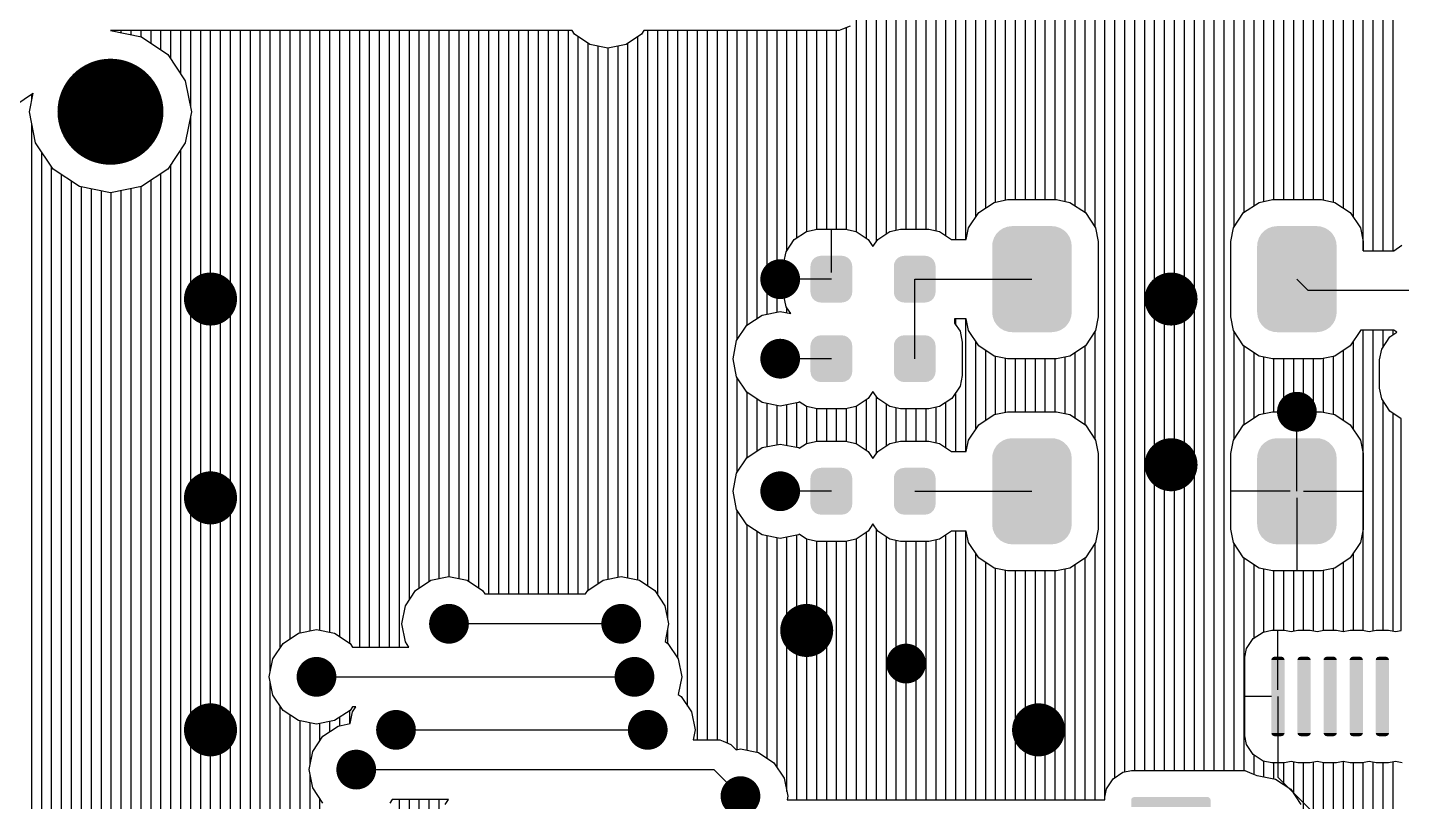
# Model space of a CAD drawing. Extents: x 295 to 953, y 10 to 290.
# Drawn here: x 510.26 to 553.73, y 144.26 to 168.73 of the extents above; entities that cross this region are included whole.
import ezdxf

# ---------------------------------------------------------------- set-up
doc = ezdxf.new("R2010")
doc.units = 0
doc.header["$LTSCALE"] = 5
doc.header["$MEASUREMENT"] = 0
doc.layers.get('0').update_dxf_attribs({"linetype": 'CONTINUOUS', "lineweight": 25})
doc.layers.add('DV-INT-A3_TOP', color=10, linetype='CONTINUOUS')

msp = doc.modelspace()

# ---------------------------------------------------------------- linework, layer by layer
for points, const_width in [([(512.049, 166.071, 1), (513.725, 166.071, 1)], 1.676), ([(533.758, 160.777, 1), (534.387, 160.777, 1)], 0.629), ([(515.632, 160.149, 1), (516.471, 160.149, 1)], 0.838), ([(546.017, 160.149, 1), (546.855, 160.149, 1)], 0.838), ([(533.758, 158.263, 1), (534.387, 158.263, 1)], 0.629), ([(550.103, 156.586, 1), (550.732, 156.586, 1)], 0.629), ([(546.017, 154.91, 1), (546.855, 154.91, 1)], 0.838), ([(515.632, 153.862, 1), (516.471, 153.862, 1)], 0.838), ([(533.758, 154.072, 1), (534.387, 154.072, 1)], 0.629), ([(523.281, 149.881, 1), (523.91, 149.881, 1)], 0.629), ([(528.729, 149.881, 1), (529.358, 149.881, 1)], 0.629), ([(534.492, 149.671, 1), (535.33, 149.671, 1)], 0.838), ([(537.74, 148.624, 1), (538.369, 148.624, 1)], 0.629), ([(519.09, 148.204, 1), (519.719, 148.204, 1)], 0.629), ([(529.148, 148.204, 1), (529.777, 148.204, 1)], 0.629), ([(515.632, 146.528, 1), (516.471, 146.528, 1)], 0.838), ([(541.826, 146.528, 1), (542.664, 146.528, 1)], 0.838), ([(521.605, 146.528, 1), (522.233, 146.528, 1)], 0.629), ([(529.567, 146.528, 1), (530.196, 146.528, 1)], 0.629), ([(520.347, 145.271, 1), (520.976, 145.271, 1)], 0.629), ([(532.501, 144.433, 1), (533.13, 144.433, 1)], 0.629)]:
    msp.add_lwpolyline(points, format="xyb", close=True, dxfattribs=dict(const_width=const_width))
for points in [[(540.847, 162.106), (540.905, 162.204), (543.227, 162.106), (543.163, 162.204)], [(540.905, 162.204), (540.927, 162.227), (543.163, 162.204), (543.148, 162.227)], [(540.927, 162.227), (541.005, 162.309), (543.148, 162.227), (543.062, 162.309)], [(541.005, 162.309), (541.033, 162.327), (543.062, 162.309), (543.043, 162.327)], [(541.033, 162.327), (541.127, 162.388), (543.043, 162.327), (542.939, 162.388)], [(541.127, 162.388), (541.161, 162.4), (542.939, 162.388), (542.918, 162.4)], [(541.161, 162.4), (541.263, 162.437), (542.918, 162.4), (542.799, 162.437)], [(541.263, 162.437), (541.315, 162.443), (542.799, 162.437), (542.78, 162.443)], [(541.315, 162.443), (541.407, 162.454), (542.78, 162.443), (542.664, 162.454)], [(549.229, 162.106), (549.287, 162.204), (551.609, 162.106), (551.545, 162.204)], [(549.287, 162.204), (549.309, 162.227), (551.545, 162.204), (551.53, 162.227)], [(549.309, 162.227), (549.387, 162.309), (551.53, 162.227), (551.444, 162.309)], [(549.387, 162.309), (549.415, 162.327), (551.444, 162.309), (551.425, 162.327)], [(549.415, 162.327), (549.509, 162.388), (551.425, 162.327), (551.321, 162.388)], [(549.509, 162.388), (549.543, 162.4), (551.321, 162.388), (551.3, 162.4)], [(549.543, 162.4), (549.645, 162.437), (551.3, 162.4), (551.181, 162.437)], [(549.645, 162.437), (549.697, 162.443), (551.181, 162.437), (551.162, 162.443)], [(549.697, 162.443), (549.789, 162.454), (551.162, 162.443), (551.046, 162.454)], [(540.778, 161.825), (540.789, 161.94), (543.293, 161.825), (543.28, 161.94)], [(540.778, 159.73), (540.778, 161.825), (543.293, 159.73), (543.293, 161.825)], [(540.789, 161.94), (540.798, 161.969), (543.28, 161.94), (543.276, 161.969)], [(540.798, 161.969), (540.832, 162.079), (543.276, 161.969), (543.237, 162.079)], [(540.832, 162.079), (540.847, 162.106), (543.237, 162.079), (543.227, 162.106)], [(549.16, 161.825), (549.171, 161.94), (551.675, 161.825), (551.662, 161.94)], [(549.16, 159.73), (549.16, 161.825), (551.675, 159.73), (551.675, 161.825)], [(549.171, 161.94), (549.18, 161.969), (551.662, 161.94), (551.658, 161.969)], [(549.18, 161.969), (549.214, 162.079), (551.658, 161.969), (551.619, 162.079)], [(549.214, 162.079), (549.229, 162.106), (551.619, 162.079), (551.609, 162.106)], [(535.03, 161.19), (535.044, 161.282), (536.351, 161.19), (536.335, 161.282)], [(535.044, 161.282), (535.05, 161.293), (536.335, 161.282), (536.333, 161.293)], [(535.05, 161.293), (535.09, 161.377), (536.333, 161.293), (536.289, 161.377)], [(535.09, 161.377), (535.099, 161.386), (536.289, 161.377), (536.284, 161.386)], [(535.099, 161.386), (535.163, 161.452), (536.284, 161.386), (536.215, 161.452)], [(535.163, 161.452), (535.176, 161.458), (536.215, 161.452), (536.208, 161.458)], [(535.176, 161.458), (535.256, 161.5), (536.208, 161.458), (536.121, 161.5)], [(535.256, 161.5), (535.278, 161.503), (536.121, 161.5), (536.114, 161.503)], [(535.278, 161.503), (535.359, 161.517), (536.114, 161.503), (536.022, 161.517)], [(535.359, 161.517), (535.359, 161.519), (536.022, 161.517), (536.022, 161.519)], [(537.667, 161.19), (537.68, 161.282), (538.987, 161.19), (538.971, 161.282)], [(537.68, 161.282), (537.686, 161.293), (538.971, 161.282), (538.969, 161.293)], [(537.686, 161.293), (537.726, 161.377), (538.969, 161.293), (538.925, 161.377)], [(537.726, 161.377), (537.735, 161.386), (538.925, 161.377), (538.92, 161.386)], [(537.735, 161.386), (537.799, 161.452), (538.92, 161.386), (538.852, 161.452)], [(537.799, 161.452), (537.812, 161.458), (538.852, 161.452), (538.844, 161.458)], [(537.812, 161.458), (537.892, 161.5), (538.844, 161.458), (538.757, 161.5)], [(537.892, 161.5), (537.914, 161.503), (538.757, 161.5), (538.75, 161.503)], [(537.914, 161.503), (537.996, 161.517), (538.75, 161.503), (538.658, 161.517)], [(537.996, 161.517), (537.996, 161.519), (538.658, 161.517), (538.658, 161.519)], [(535.03, 161.188), (535.03, 161.19), (536.351, 161.188), (536.351, 161.19)], [(535.03, 160.367), (535.03, 161.188), (536.351, 160.367), (536.351, 161.188)], [(537.667, 161.188), (537.667, 161.19), (538.987, 161.188), (538.987, 161.19)], [(537.667, 160.367), (537.667, 161.188), (538.987, 160.367), (538.987, 161.188)], [(535.03, 160.365), (535.03, 160.367), (536.351, 160.365), (536.351, 160.367)], [(535.046, 160.273), (535.03, 160.365), (536.337, 160.273), (536.351, 160.365)], [(535.048, 160.261), (535.046, 160.273), (536.331, 160.261), (536.337, 160.273)], [(535.092, 160.178), (535.048, 160.261), (536.291, 160.178), (536.331, 160.261)], [(535.097, 160.169), (535.092, 160.178), (536.282, 160.169), (536.291, 160.178)], [(535.166, 160.103), (535.097, 160.169), (536.218, 160.103), (536.282, 160.169)], [(535.173, 160.097), (535.166, 160.103), (536.205, 160.097), (536.218, 160.103)], [(535.26, 160.055), (535.173, 160.097), (536.125, 160.055), (536.205, 160.097)], [(535.267, 160.052), (535.26, 160.055), (536.103, 160.052), (536.125, 160.055)], [(535.359, 160.038), (535.267, 160.052), (536.022, 160.038), (536.103, 160.052)], [(535.359, 160.036), (535.359, 160.038), (536.022, 160.036), (536.022, 160.038)], [(537.667, 160.365), (537.667, 160.367), (538.987, 160.365), (538.987, 160.367)], [(537.682, 160.273), (537.667, 160.365), (538.973, 160.273), (538.987, 160.365)], [(537.684, 160.261), (537.682, 160.273), (538.967, 160.261), (538.973, 160.273)], [(537.728, 160.178), (537.684, 160.261), (538.927, 160.178), (538.967, 160.261)], [(537.733, 160.169), (537.728, 160.178), (538.918, 160.169), (538.927, 160.178)], [(537.802, 160.103), (537.733, 160.169), (538.854, 160.103), (538.918, 160.169)], [(537.809, 160.097), (537.802, 160.103), (538.841, 160.097), (538.854, 160.103)], [(537.896, 160.055), (537.809, 160.097), (538.761, 160.055), (538.841, 160.097)], [(537.903, 160.052), (537.896, 160.055), (538.74, 160.052), (538.761, 160.055)], [(537.996, 160.038), (537.903, 160.052), (538.658, 160.038), (538.74, 160.052)], [(537.996, 160.036), (537.996, 160.038), (538.658, 160.036), (538.658, 160.038)], [(540.792, 159.614), (540.778, 159.73), (543.282, 159.614), (543.293, 159.73)], [(540.795, 159.586), (540.792, 159.614), (543.273, 159.586), (543.282, 159.614)], [(540.835, 159.476), (540.795, 159.586), (543.239, 159.476), (543.273, 159.586)], [(549.174, 159.614), (549.16, 159.73), (551.664, 159.614), (551.675, 159.73)], [(549.177, 159.586), (549.174, 159.614), (551.655, 159.586), (551.664, 159.614)], [(549.217, 159.476), (549.177, 159.586), (551.621, 159.476), (551.655, 159.586)], [(540.844, 159.449), (540.835, 159.476), (543.224, 159.449), (543.239, 159.476)], [(540.908, 159.351), (540.844, 159.449), (543.166, 159.351), (543.224, 159.449)], [(540.923, 159.328), (540.908, 159.351), (543.144, 159.328), (543.166, 159.351)], [(541.009, 159.246), (540.923, 159.328), (543.066, 159.246), (543.144, 159.328)], [(541.028, 159.228), (541.009, 159.246), (543.038, 159.228), (543.066, 159.246)], [(541.132, 159.167), (541.028, 159.228), (542.945, 159.167), (543.038, 159.228)], [(541.153, 159.155), (541.132, 159.167), (542.91, 159.155), (542.945, 159.167)], [(541.272, 159.118), (541.153, 159.155), (542.808, 159.118), (542.91, 159.155)], [(541.292, 159.112), (541.272, 159.118), (542.756, 159.112), (542.808, 159.118)], [(541.407, 159.101), (541.292, 159.112), (542.664, 159.101), (542.756, 159.112)], [(549.226, 159.449), (549.217, 159.476), (551.606, 159.449), (551.621, 159.476)], [(549.29, 159.351), (549.226, 159.449), (551.548, 159.351), (551.606, 159.449)], [(549.305, 159.328), (549.29, 159.351), (551.526, 159.328), (551.548, 159.351)], [(549.391, 159.246), (549.305, 159.328), (551.448, 159.246), (551.526, 159.328)], [(549.41, 159.228), (549.391, 159.246), (551.42, 159.228), (551.448, 159.246)], [(549.514, 159.167), (549.41, 159.228), (551.327, 159.167), (551.42, 159.228)], [(549.535, 159.155), (549.514, 159.167), (551.292, 159.155), (551.327, 159.167)], [(549.654, 159.118), (549.535, 159.155), (551.19, 159.118), (551.292, 159.155)], [(549.674, 159.112), (549.654, 159.118), (551.138, 159.112), (551.19, 159.118)], [(549.789, 159.101), (549.674, 159.112), (551.046, 159.101), (551.138, 159.112)], [(535.03, 158.676), (535.044, 158.768), (536.351, 158.676), (536.335, 158.768)], [(535.03, 158.674), (535.03, 158.676), (536.351, 158.674), (536.351, 158.676)], [(535.03, 157.852), (535.03, 158.674), (536.351, 157.852), (536.351, 158.674)], [(535.044, 158.768), (535.05, 158.779), (536.335, 158.768), (536.333, 158.779)], [(535.05, 158.779), (535.09, 158.862), (536.333, 158.779), (536.289, 158.862)], [(535.09, 158.862), (535.099, 158.871), (536.289, 158.862), (536.284, 158.871)], [(535.099, 158.871), (535.163, 158.937), (536.284, 158.871), (536.215, 158.937)], [(535.163, 158.937), (535.176, 158.944), (536.215, 158.937), (536.208, 158.944)], [(535.176, 158.944), (535.256, 158.985), (536.208, 158.944), (536.121, 158.985)], [(535.256, 158.985), (535.278, 158.989), (536.121, 158.985), (536.114, 158.989)], [(535.278, 158.989), (535.359, 159.002), (536.114, 158.989), (536.022, 159.002)], [(535.359, 159.002), (535.359, 159.005), (536.022, 159.002), (536.022, 159.005)], [(537.667, 158.676), (537.68, 158.768), (538.987, 158.676), (538.971, 158.768)], [(537.667, 158.674), (537.667, 158.676), (538.987, 158.674), (538.987, 158.676)], [(537.667, 157.852), (537.667, 158.674), (538.987, 157.852), (538.987, 158.674)], [(537.68, 158.768), (537.686, 158.779), (538.971, 158.768), (538.969, 158.779)], [(537.686, 158.779), (537.726, 158.862), (538.969, 158.779), (538.925, 158.862)], [(537.726, 158.862), (537.735, 158.871), (538.925, 158.862), (538.92, 158.871)], [(537.735, 158.871), (537.799, 158.937), (538.92, 158.871), (538.852, 158.937)], [(537.799, 158.937), (537.812, 158.944), (538.852, 158.937), (538.844, 158.944)], [(537.812, 158.944), (537.892, 158.985), (538.844, 158.944), (538.757, 158.985)], [(537.892, 158.985), (537.914, 158.989), (538.757, 158.985), (538.75, 158.989)], [(537.914, 158.989), (537.996, 159.002), (538.75, 158.989), (538.658, 159.002)], [(537.996, 159.002), (537.996, 159.005), (538.658, 159.002), (538.658, 159.005)], [(535.03, 157.85), (535.03, 157.852), (536.351, 157.85), (536.351, 157.852)], [(535.046, 157.758), (535.03, 157.85), (536.337, 157.758), (536.351, 157.85)], [(537.667, 157.85), (537.667, 157.852), (538.987, 157.85), (538.987, 157.852)], [(537.682, 157.758), (537.667, 157.85), (538.973, 157.758), (538.987, 157.85)], [(535.048, 157.747), (535.046, 157.758), (536.331, 157.747), (536.337, 157.758)], [(535.092, 157.664), (535.048, 157.747), (536.291, 157.664), (536.331, 157.747)], [(535.097, 157.654), (535.092, 157.664), (536.282, 157.654), (536.291, 157.664)], [(535.166, 157.589), (535.097, 157.654), (536.218, 157.589), (536.282, 157.654)], [(535.173, 157.582), (535.166, 157.589), (536.205, 157.582), (536.218, 157.589)], [(535.26, 157.54), (535.173, 157.582), (536.125, 157.54), (536.205, 157.582)], [(535.267, 157.537), (535.26, 157.54), (536.103, 157.537), (536.125, 157.54)], [(535.359, 157.524), (535.267, 157.537), (536.022, 157.524), (536.103, 157.537)], [(535.359, 157.521), (535.359, 157.524), (536.022, 157.521), (536.022, 157.524)], [(537.684, 157.747), (537.682, 157.758), (538.967, 157.747), (538.973, 157.758)], [(537.728, 157.664), (537.684, 157.747), (538.927, 157.664), (538.967, 157.747)], [(537.733, 157.654), (537.728, 157.664), (538.918, 157.654), (538.927, 157.664)], [(537.802, 157.589), (537.733, 157.654), (538.854, 157.589), (538.918, 157.654)], [(537.809, 157.582), (537.802, 157.589), (538.841, 157.582), (538.854, 157.589)], [(537.896, 157.54), (537.809, 157.582), (538.761, 157.54), (538.841, 157.582)], [(537.903, 157.537), (537.896, 157.54), (538.74, 157.537), (538.761, 157.54)], [(537.996, 157.524), (537.903, 157.537), (538.658, 157.524), (538.74, 157.537)], [(537.996, 157.521), (537.996, 157.524), (538.658, 157.521), (538.658, 157.524)], [(541.005, 155.603), (541.033, 155.621), (543.062, 155.603), (543.043, 155.621)], [(541.033, 155.621), (541.127, 155.682), (543.043, 155.621), (542.939, 155.682)], [(541.127, 155.682), (541.161, 155.695), (542.939, 155.682), (542.918, 155.695)], [(541.161, 155.695), (541.263, 155.732), (542.918, 155.695), (542.799, 155.732)], [(541.263, 155.732), (541.315, 155.738), (542.799, 155.732), (542.78, 155.738)], [(541.315, 155.738), (541.407, 155.748), (542.78, 155.738), (542.664, 155.748)], [(549.387, 155.603), (549.415, 155.621), (551.444, 155.603), (551.425, 155.621)], [(549.415, 155.621), (549.509, 155.682), (551.425, 155.621), (551.321, 155.682)], [(549.509, 155.682), (549.543, 155.695), (551.321, 155.682), (551.3, 155.695)], [(549.543, 155.695), (549.645, 155.732), (551.3, 155.695), (551.181, 155.732)], [(549.645, 155.732), (549.697, 155.738), (551.181, 155.732), (551.162, 155.738)], [(549.697, 155.738), (549.789, 155.748), (551.162, 155.738), (551.046, 155.748)], [(540.778, 155.12), (540.789, 155.235), (543.293, 155.12), (543.28, 155.235)], [(540.789, 155.235), (540.798, 155.264), (543.28, 155.235), (543.276, 155.264)], [(540.798, 155.264), (540.832, 155.373), (543.276, 155.264), (543.237, 155.373)], [(540.832, 155.373), (540.847, 155.4), (543.237, 155.373), (543.227, 155.4)], [(540.847, 155.4), (540.905, 155.498), (543.227, 155.4), (543.163, 155.498)], [(540.905, 155.498), (540.927, 155.521), (543.163, 155.498), (543.148, 155.521)], [(540.927, 155.521), (541.005, 155.603), (543.148, 155.521), (543.062, 155.603)], [(549.16, 155.12), (549.171, 155.235), (551.675, 155.12), (551.662, 155.235)], [(549.171, 155.235), (549.18, 155.264), (551.662, 155.235), (551.658, 155.264)], [(549.18, 155.264), (549.214, 155.373), (551.658, 155.264), (551.619, 155.373)], [(549.214, 155.373), (549.229, 155.4), (551.619, 155.373), (551.609, 155.4)], [(549.229, 155.4), (549.287, 155.498), (551.609, 155.4), (551.545, 155.498)], [(549.287, 155.498), (549.309, 155.521), (551.545, 155.498), (551.53, 155.521)], [(549.309, 155.521), (549.387, 155.603), (551.53, 155.521), (551.444, 155.603)], [(535.099, 154.68), (535.163, 154.746), (536.284, 154.68), (536.215, 154.746)], [(535.163, 154.746), (535.176, 154.753), (536.215, 154.746), (536.208, 154.753)], [(535.176, 154.753), (535.256, 154.794), (536.208, 154.753), (536.121, 154.794)], [(535.256, 154.794), (535.278, 154.798), (536.121, 154.794), (536.114, 154.798)], [(535.278, 154.798), (535.359, 154.811), (536.114, 154.798), (536.022, 154.811)], [(535.359, 154.811), (535.359, 154.814), (536.022, 154.811), (536.022, 154.814)], [(537.735, 154.68), (537.799, 154.746), (538.92, 154.68), (538.852, 154.746)], [(537.799, 154.746), (537.812, 154.753), (538.852, 154.746), (538.844, 154.753)], [(537.812, 154.753), (537.892, 154.794), (538.844, 154.753), (538.757, 154.794)], [(537.892, 154.794), (537.914, 154.798), (538.757, 154.794), (538.75, 154.798)], [(537.914, 154.798), (537.996, 154.811), (538.75, 154.798), (538.658, 154.811)], [(537.996, 154.811), (537.996, 154.814), (538.658, 154.811), (538.658, 154.814)], [(540.778, 153.024), (540.778, 155.12), (543.293, 153.024), (543.293, 155.12)], [(549.16, 153.024), (549.16, 155.12), (551.675, 153.024), (551.675, 155.12)], [(535.03, 154.485), (535.044, 154.577), (536.351, 154.485), (536.335, 154.577)], [(535.03, 154.483), (535.03, 154.485), (536.351, 154.483), (536.351, 154.485)], [(535.03, 153.661), (535.03, 154.483), (536.351, 153.661), (536.351, 154.483)], [(535.044, 154.577), (535.05, 154.588), (536.335, 154.577), (536.333, 154.588)], [(535.05, 154.588), (535.09, 154.671), (536.333, 154.588), (536.289, 154.671)], [(535.09, 154.671), (535.099, 154.68), (536.289, 154.671), (536.284, 154.68)], [(537.667, 154.485), (537.68, 154.577), (538.987, 154.485), (538.971, 154.577)], [(537.667, 154.483), (537.667, 154.485), (538.987, 154.483), (538.987, 154.485)], [(537.667, 153.661), (537.667, 154.483), (538.987, 153.661), (538.987, 154.483)], [(537.68, 154.577), (537.686, 154.588), (538.971, 154.577), (538.969, 154.588)], [(537.686, 154.588), (537.726, 154.671), (538.969, 154.588), (538.925, 154.671)], [(537.726, 154.671), (537.735, 154.68), (538.925, 154.671), (538.92, 154.68)], [(535.03, 153.659), (535.03, 153.661), (536.351, 153.659), (536.351, 153.661)], [(535.046, 153.567), (535.03, 153.659), (536.337, 153.567), (536.351, 153.659)], [(535.048, 153.556), (535.046, 153.567), (536.331, 153.556), (536.337, 153.567)], [(535.092, 153.473), (535.048, 153.556), (536.291, 153.473), (536.331, 153.556)], [(535.097, 153.463), (535.092, 153.473), (536.282, 153.463), (536.291, 153.473)], [(535.166, 153.398), (535.097, 153.463), (536.218, 153.398), (536.282, 153.463)], [(537.667, 153.659), (537.667, 153.661), (538.987, 153.659), (538.987, 153.661)], [(537.682, 153.567), (537.667, 153.659), (538.973, 153.567), (538.987, 153.659)], [(537.684, 153.556), (537.682, 153.567), (538.967, 153.556), (538.973, 153.567)], [(537.728, 153.473), (537.684, 153.556), (538.927, 153.473), (538.967, 153.556)], [(537.733, 153.463), (537.728, 153.473), (538.918, 153.463), (538.927, 153.473)], [(537.802, 153.398), (537.733, 153.463), (538.854, 153.398), (538.918, 153.463)], [(535.173, 153.391), (535.166, 153.398), (536.205, 153.391), (536.218, 153.398)], [(535.26, 153.349), (535.173, 153.391), (536.125, 153.349), (536.205, 153.391)], [(535.267, 153.346), (535.26, 153.349), (536.103, 153.346), (536.125, 153.349)], [(535.359, 153.333), (535.267, 153.346), (536.022, 153.333), (536.103, 153.346)], [(535.359, 153.33), (535.359, 153.333), (536.022, 153.33), (536.022, 153.333)], [(537.809, 153.391), (537.802, 153.398), (538.841, 153.391), (538.854, 153.398)], [(537.896, 153.349), (537.809, 153.391), (538.761, 153.349), (538.841, 153.391)], [(537.903, 153.346), (537.896, 153.349), (538.74, 153.346), (538.761, 153.349)], [(537.996, 153.333), (537.903, 153.346), (538.658, 153.333), (538.74, 153.346)], [(537.996, 153.33), (537.996, 153.333), (538.658, 153.33), (538.658, 153.333)], [(540.792, 152.909), (540.778, 153.024), (543.282, 152.909), (543.293, 153.024)], [(549.174, 152.909), (549.16, 153.024), (551.664, 152.909), (551.675, 153.024)], [(540.795, 152.88), (540.792, 152.909), (543.273, 152.88), (543.282, 152.909)], [(540.835, 152.77), (540.795, 152.88), (543.239, 152.77), (543.273, 152.88)], [(540.844, 152.744), (540.835, 152.77), (543.224, 152.744), (543.239, 152.77)], [(540.908, 152.645), (540.844, 152.744), (543.166, 152.645), (543.224, 152.744)], [(540.923, 152.622), (540.908, 152.645), (543.144, 152.622), (543.166, 152.645)], [(541.009, 152.541), (540.923, 152.622), (543.066, 152.541), (543.144, 152.622)], [(549.177, 152.88), (549.174, 152.909), (551.655, 152.88), (551.664, 152.909)], [(549.217, 152.77), (549.177, 152.88), (551.621, 152.77), (551.655, 152.88)], [(549.226, 152.744), (549.217, 152.77), (551.606, 152.744), (551.621, 152.77)], [(549.29, 152.645), (549.226, 152.744), (551.548, 152.645), (551.606, 152.744)], [(549.305, 152.622), (549.29, 152.645), (551.526, 152.622), (551.548, 152.645)], [(549.391, 152.541), (549.305, 152.622), (551.448, 152.541), (551.526, 152.622)], [(541.028, 152.522), (541.009, 152.541), (543.038, 152.522), (543.066, 152.541)], [(541.132, 152.461), (541.028, 152.522), (542.945, 152.461), (543.038, 152.522)], [(541.153, 152.449), (541.132, 152.461), (542.91, 152.449), (542.945, 152.461)], [(541.272, 152.412), (541.153, 152.449), (542.808, 152.412), (542.91, 152.449)], [(541.292, 152.406), (541.272, 152.412), (542.756, 152.406), (542.808, 152.412)], [(541.407, 152.395), (541.292, 152.406), (542.664, 152.395), (542.756, 152.406)], [(549.41, 152.522), (549.391, 152.541), (551.42, 152.522), (551.448, 152.541)], [(549.514, 152.461), (549.41, 152.522), (551.327, 152.461), (551.42, 152.522)], [(549.535, 152.449), (549.514, 152.461), (551.292, 152.449), (551.327, 152.461)], [(549.654, 152.412), (549.535, 152.449), (551.19, 152.412), (551.292, 152.449)], [(549.674, 152.406), (549.654, 152.412), (551.138, 152.406), (551.19, 152.412)], [(549.789, 152.395), (549.674, 152.406), (551.046, 152.395), (551.138, 152.406)], [(549.609, 148.737), (549.619, 148.781), (550.028, 148.737), (550.015, 148.781)], [(549.609, 146.432), (549.609, 148.737), (550.028, 146.432), (550.028, 148.737)], [(549.619, 148.781), (549.629, 148.793), (550.015, 148.781), (550.011, 148.793)], [(549.629, 148.793), (549.657, 148.825), (550.011, 148.793), (549.975, 148.825)], [(549.657, 148.825), (549.68, 148.832), (549.975, 148.825), (549.967, 148.832)], [(549.68, 148.832), (549.714, 148.842), (549.967, 148.832), (549.923, 148.842)], [(550.434, 148.737), (550.444, 148.781), (550.854, 148.737), (550.841, 148.781)], [(550.434, 146.432), (550.434, 148.737), (550.854, 146.432), (550.854, 148.737)], [(550.444, 148.781), (550.455, 148.793), (550.841, 148.781), (550.837, 148.793)], [(550.455, 148.793), (550.483, 148.825), (550.837, 148.793), (550.801, 148.825)], [(550.483, 148.825), (550.506, 148.832), (550.801, 148.825), (550.793, 148.832)], [(550.506, 148.832), (550.539, 148.842), (550.793, 148.832), (550.749, 148.842)], [(551.26, 148.737), (551.27, 148.781), (551.679, 148.737), (551.666, 148.781)], [(551.26, 146.432), (551.26, 148.737), (551.679, 146.432), (551.679, 148.737)], [(551.27, 148.781), (551.28, 148.793), (551.666, 148.781), (551.663, 148.793)], [(551.28, 148.793), (551.308, 148.825), (551.663, 148.793), (551.626, 148.825)], [(551.308, 148.825), (551.331, 148.832), (551.626, 148.825), (551.619, 148.832)], [(551.331, 148.832), (551.365, 148.842), (551.619, 148.832), (551.574, 148.842)], [(552.086, 148.737), (552.095, 148.781), (552.505, 148.737), (552.492, 148.781)], [(552.086, 146.432), (552.086, 148.737), (552.505, 146.432), (552.505, 148.737)], [(552.095, 148.781), (552.106, 148.793), (552.492, 148.781), (552.488, 148.793)], [(552.106, 148.793), (552.134, 148.825), (552.488, 148.793), (552.452, 148.825)], [(552.134, 148.825), (552.157, 148.832), (552.452, 148.825), (552.444, 148.832)], [(552.157, 148.832), (552.19, 148.842), (552.444, 148.832), (552.4, 148.842)], [(552.911, 148.737), (552.921, 148.781), (553.33, 148.737), (553.317, 148.781)], [(552.911, 146.432), (552.911, 148.737), (553.33, 146.432), (553.33, 148.737)], [(552.921, 148.781), (552.932, 148.793), (553.317, 148.781), (553.314, 148.793)], [(552.932, 148.793), (552.96, 148.825), (553.314, 148.793), (553.277, 148.825)], [(552.96, 148.825), (552.983, 148.832), (553.277, 148.825), (553.27, 148.832)], [(552.983, 148.832), (553.016, 148.842), (553.27, 148.832), (553.226, 148.842)], [(549.622, 146.387), (549.609, 146.432), (550.018, 146.387), (550.028, 146.432)], [(549.625, 146.375), (549.622, 146.387), (550.007, 146.375), (550.018, 146.387)], [(549.662, 146.343), (549.625, 146.375), (549.979, 146.343), (550.007, 146.375)], [(549.669, 146.337), (549.662, 146.343), (549.957, 146.337), (549.979, 146.343)], [(549.714, 146.327), (549.669, 146.337), (549.923, 146.327), (549.957, 146.337)], [(550.447, 146.387), (550.434, 146.432), (550.844, 146.387), (550.854, 146.432)], [(550.451, 146.375), (550.447, 146.387), (550.833, 146.375), (550.844, 146.387)], [(550.487, 146.343), (550.451, 146.375), (550.805, 146.343), (550.833, 146.375)], [(550.495, 146.337), (550.487, 146.343), (550.782, 146.337), (550.805, 146.343)], [(550.539, 146.327), (550.495, 146.337), (550.749, 146.327), (550.782, 146.337)], [(551.273, 146.387), (551.26, 146.432), (551.669, 146.387), (551.679, 146.432)], [(551.276, 146.375), (551.273, 146.387), (551.659, 146.375), (551.669, 146.387)], [(551.313, 146.343), (551.276, 146.375), (551.631, 146.343), (551.659, 146.375)], [(551.321, 146.337), (551.313, 146.343), (551.608, 146.337), (551.631, 146.343)], [(551.365, 146.327), (551.321, 146.337), (551.574, 146.327), (551.608, 146.337)], [(552.099, 146.387), (552.086, 146.432), (552.495, 146.387), (552.505, 146.432)], [(552.102, 146.375), (552.099, 146.387), (552.484, 146.375), (552.495, 146.387)], [(552.139, 146.343), (552.102, 146.375), (552.456, 146.343), (552.484, 146.375)], [(552.146, 146.337), (552.139, 146.343), (552.434, 146.337), (552.456, 146.343)], [(552.19, 146.327), (552.146, 146.337), (552.4, 146.327), (552.434, 146.337)], [(552.924, 146.387), (552.911, 146.432), (553.321, 146.387), (553.33, 146.432)], [(552.928, 146.375), (552.924, 146.387), (553.31, 146.375), (553.321, 146.387)], [(552.964, 146.343), (552.928, 146.375), (553.282, 146.343), (553.31, 146.375)], [(552.972, 146.337), (552.964, 146.343), (553.259, 146.337), (553.282, 146.343)], [(553.016, 146.327), (552.972, 146.337), (553.226, 146.327), (553.259, 146.337)], [(545.175, 144.303), (545.184, 144.347), (547.689, 144.303), (547.676, 144.347)], [(545.184, 144.347), (545.195, 144.359), (547.676, 144.347), (547.673, 144.359)], [(545.195, 144.359), (545.223, 144.391), (547.673, 144.359), (547.636, 144.391)], [(545.223, 144.391), (545.246, 144.398), (547.636, 144.391), (547.629, 144.398)], [(545.246, 144.398), (545.279, 144.407), (547.629, 144.398), (547.585, 144.407)], [(545.175, 144.093), (545.175, 144.303), (547.689, 144.093), (547.689, 144.303)]]:
    msp.add_solid(points)
at = {"layer": 'DV-INT-A3_TOP', "color": 7}
for p, q in [((552.203, 162.739), (552.203, 197.361)), ((552.517, 161.674), (552.517, 197.553)), ((552.832, 161.674), (552.832, 197.553)), ((553.146, 161.674), (553.146, 197.553)), ((553.46, 161.674), (553.46, 197.553)), ((550.631, 163.292), (550.631, 197.151)), ((550.946, 163.292), (550.946, 197.063)), ((551.26, 163.275), (551.26, 197)), ((551.574, 163.212), (551.574, 197.063)), ((551.889, 163.028), (551.889, 197.151)), ((541.516, 163.292), (541.516, 195.169)), ((541.83, 163.292), (541.83, 194.854)), ((542.145, 163.292), (542.145, 194.54)), ((542.459, 163.292), (542.459, 194.226)), ((542.773, 163.292), (542.773, 193.912)), ((543.088, 163.233), (543.088, 193.597)), ((543.402, 163.099), (543.402, 193.283)), ((543.716, 162.886), (543.716, 192.969)), ((544.031, 162.425), (544.031, 192.654)), ((544.345, 144.416), (544.345, 192.34)), ((544.659, 145.019), (544.659, 192.026)), ((544.974, 145.2), (544.974, 191.778)), ((545.288, 145.246), (545.288, 187.91)), ((541.202, 163.275), (541.202, 187.65)), ((545.602, 145.246), (545.602, 187.374)), ((550.317, 163.292), (550.317, 187.495)), ((539.001, 162.311), (539.001, 187.101)), ((539.316, 162.156), (539.316, 187.101)), ((539.63, 162.035), (539.63, 187.101)), ((539.944, 162.035), (539.944, 187.101)), ((540.259, 162.739), (540.259, 187.101)), ((540.573, 163.028), (540.573, 187.143)), ((540.887, 163.212), (540.887, 187.307)), ((545.917, 145.246), (545.917, 187.164)), ((546.231, 145.246), (546.231, 187.101)), ((546.545, 145.246), (546.545, 187.101)), ((546.859, 145.246), (546.859, 187.101)), ((547.174, 145.246), (547.174, 187.101)), ((547.488, 145.246), (547.488, 187.101)), ((547.802, 145.246), (547.802, 187.101)), ((548.117, 145.246), (548.117, 187.101)), ((548.431, 162.425), (548.431, 187.101)), ((548.745, 162.886), (548.745, 187.101)), ((549.06, 163.099), (549.06, 187.101)), ((549.374, 163.233), (549.374, 187.101)), ((549.688, 163.292), (549.688, 187.122)), ((550.003, 163.292), (550.003, 187.235)), ((538.687, 162.357), (538.687, 183.489)), ((538.373, 162.357), (538.373, 183.111)), ((538.058, 162.357), (538.058, 170.547)), ((537.744, 162.328), (537.744, 170.232)), ((537.115, 161.968), (537.115, 169.604)), ((537.43, 162.211), (537.43, 169.918)), ((536.801, 162.072), (536.801, 169.289)), ((536.038, 168.678), (535.938, 168.636)), ((536.286, 168.778), (536.038, 168.678)), ((536.172, 162.349), (536.172, 168.728)), ((536.487, 162.282), (536.487, 168.975)), ((527.493, 168.636), (512.891, 168.636)), ((512.891, 168.636), (513.868, 168.439)), ((512.912, 168.631), (512.912, 168.636)), ((513.227, 168.569), (513.227, 168.636)), ((513.541, 168.506), (513.541, 168.636)), ((513.855, 168.443), (513.855, 168.636)), ((513.868, 168.439), (514.702, 167.881)), ((514.17, 168.237), (514.17, 168.636)), ((514.484, 168.028), (514.484, 168.636)), ((514.798, 167.739), (514.798, 168.636)), ((515.113, 167.269), (515.113, 168.636)), ((515.427, 166.201), (515.427, 168.636)), ((515.741, 120.024), (515.741, 168.636)), ((516.056, 120.024), (516.056, 168.636)), ((516.37, 120.024), (516.37, 168.636)), ((516.684, 120.024), (516.684, 168.636)), ((516.999, 120.024), (516.999, 168.636)), ((517.313, 120.024), (517.313, 168.636)), ((517.627, 120.024), (517.627, 168.636)), ((517.942, 148.347), (517.942, 168.636)), ((518.256, 149.118), (518.256, 168.636)), ((518.57, 149.407), (518.57, 168.636)), ((518.885, 149.592), (518.885, 168.636)), ((519.199, 149.655), (519.199, 168.636)), ((519.513, 149.676), (519.513, 168.636)), ((519.828, 149.613), (519.828, 168.636)), ((520.142, 149.479), (520.142, 168.636)), ((520.456, 149.265), (520.456, 168.636)), ((520.771, 149.147), (520.771, 168.636)), ((521.085, 149.147), (521.085, 168.636)), ((521.399, 149.147), (521.399, 168.636)), ((521.713, 149.147), (521.713, 168.636)), ((522.028, 149.147), (522.028, 168.636)), ((522.342, 150.639), (522.342, 168.636)), ((522.656, 151.012), (522.656, 168.636)), ((522.971, 151.222), (522.971, 168.636)), ((523.285, 151.31), (523.285, 168.636)), ((523.599, 151.373), (523.599, 168.636)), ((523.914, 151.31), (523.914, 168.636)), ((524.228, 151.222), (524.228, 168.636)), ((524.542, 151.012), (524.542, 168.636)), ((524.857, 150.824), (524.857, 168.636)), ((525.171, 150.824), (525.171, 168.636)), ((525.485, 150.824), (525.485, 168.636)), ((525.8, 150.824), (525.8, 168.636)), ((526.114, 150.824), (526.114, 168.636)), ((526.428, 150.824), (526.428, 168.636)), ((526.743, 150.824), (526.743, 168.636)), ((527.057, 150.824), (527.057, 168.636)), ((527.371, 150.824), (527.371, 168.636)), ((527.568, 168.518), (527.493, 168.636)), ((528.054, 168.196), (527.568, 168.518)), ((527.686, 150.824), (527.686, 168.443)), ((528, 150.941), (528, 168.233)), ((529.685, 168.518), (529.199, 168.196)), ((529.257, 151.331), (529.257, 168.233)), ((529.572, 151.268), (529.572, 168.443)), ((529.76, 168.636), (529.685, 168.518)), ((535.565, 168.636), (529.76, 168.636)), ((529.886, 151.084), (529.886, 168.636)), ((530.2, 150.795), (530.2, 168.636)), ((530.515, 150.023), (530.515, 168.636)), ((530.829, 148.804), (530.829, 168.636)), ((531.143, 147.282), (531.143, 168.636)), ((531.458, 146.214), (531.458, 168.636)), ((531.772, 146.214), (531.772, 168.636)), ((532.086, 146.214), (532.086, 168.636)), ((532.401, 146.117), (532.401, 168.636)), ((532.715, 158.862), (532.715, 168.636)), ((533.029, 159.323), (533.029, 168.636)), ((533.344, 159.537), (533.344, 168.636)), ((533.658, 159.671), (533.658, 168.636)), ((533.972, 159.734), (533.972, 168.636)), ((534.286, 161.683), (534.286, 168.636)), ((534.601, 162.085), (534.601, 168.636)), ((534.915, 162.29), (534.915, 168.636)), ((535.229, 162.353), (535.229, 168.636)), ((535.544, 162.357), (535.544, 168.636)), ((535.938, 168.636), (535.565, 168.636)), ((535.858, 162.357), (535.858, 168.636)), ((514.702, 167.881), (515.255, 167.051)), ((528.624, 168.082), (528.054, 168.196)), ((528.314, 151.155), (528.314, 168.145)), ((529.199, 168.196), (528.624, 168.082)), ((528.629, 151.289), (528.629, 168.082)), ((528.943, 151.352), (528.943, 168.145)), ((515.255, 167.051), (515.452, 166.071)), ((510.423, 166.636), (509.66, 166.125)), ((510.322, 166.071), (510.44, 166.662)), ((510.398, 166.435), (510.398, 166.616)), ((510.44, 166.662), (510.423, 166.636)), ((510.519, 165.09), (510.322, 166.071)), ((515.452, 166.071), (515.255, 165.09)), ((510.398, 119.911), (510.398, 165.706)), ((515.427, 120.024), (515.427, 165.941)), ((511.073, 164.256), (510.519, 165.09)), ((510.712, 119.974), (510.712, 164.801)), ((515.255, 165.09), (514.702, 164.256)), ((515.113, 120.024), (515.113, 164.872)), ((511.026, 120.024), (511.026, 164.331)), ((514.798, 120.024), (514.798, 164.403)), ((511.907, 163.703), (511.073, 164.256)), ((511.341, 120.024), (511.341, 164.08)), ((511.655, 120.024), (511.655, 163.87)), ((514.702, 164.256), (513.868, 163.703)), ((514.17, 120.024), (514.17, 163.9)), ((514.484, 120.024), (514.484, 164.114)), ((512.887, 163.506), (511.907, 163.703)), ((511.969, 120.024), (511.969, 163.69)), ((512.284, 120.024), (512.284, 163.627)), ((512.598, 120.024), (512.598, 163.564)), ((513.868, 163.703), (512.887, 163.506)), ((512.912, 120.024), (512.912, 163.51)), ((513.227, 120.024), (513.227, 163.573)), ((513.541, 120.024), (513.541, 163.636)), ((513.855, 120.024), (513.855, 163.699)), ((540.351, 162.881), (540.837, 163.204)), ((540.837, 163.204), (541.265, 163.292)), ((541.265, 163.292), (542.811, 163.292)), ((542.811, 163.292), (543.238, 163.204)), ((543.238, 163.204), (543.725, 162.881)), ((548.733, 162.881), (549.219, 163.204)), ((549.219, 163.204), (549.647, 163.292)), ((549.647, 163.292), (551.193, 163.292)), ((551.193, 163.292), (551.62, 163.204)), ((551.62, 163.204), (552.107, 162.881)), ((540.028, 162.395), (540.351, 162.881)), ((543.725, 162.881), (544.047, 162.395)), ((548.41, 162.395), (548.733, 162.881)), ((552.107, 162.881), (552.429, 162.395)), ((534.517, 162.031), (534.903, 162.286)), ((534.903, 162.286), (535.242, 162.357)), ((535.242, 162.357), (536.135, 162.357)), ((535.69, 160.987), (535.69, 162.357)), ((536.135, 162.357), (536.474, 162.286)), ((536.474, 162.286), (536.86, 162.031)), ((537.157, 162.031), (537.543, 162.286)), ((537.543, 162.286), (537.882, 162.357)), ((537.882, 162.357), (538.775, 162.357)), ((538.775, 162.357), (539.115, 162.286)), ((539.115, 162.286), (539.496, 162.035)), ((539.957, 162.035), (540.028, 162.395)), ((544.047, 162.395), (544.131, 161.968)), ((548.322, 161.968), (548.41, 162.395)), ((552.429, 162.395), (552.513, 161.968)), ((534.257, 161.645), (534.517, 162.031)), ((536.86, 162.031), (537.006, 161.808)), ((537.006, 161.808), (537.157, 162.031)), ((539.496, 162.035), (539.957, 162.035)), ((544.131, 161.968), (544.131, 159.583)), ((548.322, 159.583), (548.322, 161.968)), ((552.513, 161.968), (552.513, 161.674)), ((553.481, 161.674), (553.741, 161.85)), ((534.19, 161.301), (534.257, 161.645)), ((534.19, 160.249), (534.19, 161.301)), ((552.513, 161.674), (553.481, 161.674)), ((535.69, 160.777), (534.073, 160.777)), ((535.481, 160.777), (534.19, 160.777)), ((538.327, 158.263), (538.327, 160.777)), ((538.327, 160.777), (542.036, 160.777)), ((550.778, 160.417), (550.418, 160.777)), ((554.609, 160.417), (550.778, 160.417)), ((534.257, 159.906), (534.19, 160.249)), ((533.017, 159.319), (533.503, 159.642)), ((533.503, 159.642), (534.073, 159.755)), ((534.073, 159.755), (534.404, 159.692)), ((534.404, 159.692), (534.257, 159.906)), ((534.286, 159.713), (534.286, 159.868)), ((539.957, 159.52), (539.584, 159.52)), ((539.584, 159.52), (539.584, 159.39)), ((539.63, 159.323), (539.63, 159.52)), ((539.944, 155.329), (539.944, 159.52)), ((540.028, 159.156), (539.957, 159.52)), ((544.131, 159.583), (544.047, 159.156)), ((548.41, 159.156), (548.322, 159.583)), ((532.694, 158.833), (533.017, 159.319)), ((539.584, 159.39), (539.76, 159.13)), ((539.76, 159.13), (539.827, 158.787)), ((540.351, 158.669), (540.028, 159.156)), ((544.047, 159.156), (543.725, 158.669)), ((544.031, 155.719), (544.031, 159.126)), ((548.733, 158.669), (548.41, 159.156)), ((548.431, 155.719), (548.431, 159.126)), ((552.429, 159.156), (552.107, 158.669)), ((553.481, 159.16), (552.429, 159.16)), ((552.429, 159.16), (552.429, 159.156)), ((552.517, 149.671), (552.517, 159.16)), ((552.832, 149.659), (552.832, 159.16)), ((553.146, 158.632), (553.146, 159.16)), ((553.356, 158.95), (553.578, 159.101)), ((553.46, 159.021), (553.46, 159.16)), ((553.578, 159.101), (553.481, 159.16)), ((532.581, 158.263), (532.694, 158.833)), ((539.827, 158.787), (539.827, 157.735)), ((540.259, 156.033), (540.259, 158.812)), ((540.837, 158.347), (540.351, 158.669)), ((543.725, 158.669), (543.238, 158.347)), ((543.716, 156.18), (543.716, 158.665)), ((549.219, 158.347), (548.733, 158.669)), ((548.745, 156.18), (548.745, 158.665)), ((552.107, 158.669), (551.62, 158.347)), ((552.203, 156.033), (552.203, 158.812)), ((553.1, 158.565), (553.356, 158.95)), ((532.694, 157.689), (532.581, 158.263)), ((535.69, 158.263), (534.073, 158.263)), ((540.573, 156.322), (540.573, 158.523)), ((541.265, 158.263), (540.837, 158.347)), ((540.887, 156.507), (540.887, 158.338)), ((541.202, 156.57), (541.202, 158.275)), ((542.811, 158.263), (541.265, 158.263)), ((541.516, 156.586), (541.516, 158.263)), ((541.83, 156.586), (541.83, 158.263)), ((542.145, 156.586), (542.145, 158.263)), ((542.459, 156.586), (542.459, 158.263)), ((542.773, 156.586), (542.773, 158.263)), ((543.238, 158.347), (542.811, 158.263)), ((543.088, 156.528), (543.088, 158.317)), ((543.402, 156.394), (543.402, 158.451)), ((549.06, 156.394), (549.06, 158.451)), ((549.647, 158.263), (549.219, 158.347)), ((549.374, 156.528), (549.374, 158.317)), ((551.193, 158.263), (549.647, 158.263)), ((549.688, 156.586), (549.688, 158.263)), ((550.003, 156.586), (550.003, 158.263)), ((550.317, 156.586), (550.317, 158.263)), ((550.631, 156.586), (550.631, 158.263)), ((550.946, 156.586), (550.946, 158.263)), ((551.62, 158.347), (551.193, 158.263)), ((551.26, 156.57), (551.26, 158.275)), ((551.574, 156.507), (551.574, 158.338)), ((551.889, 156.322), (551.889, 158.523)), ((553.029, 158.225), (553.1, 158.565)), ((553.029, 157.332), (553.029, 158.225)), ((533.017, 157.203), (532.694, 157.689)), ((532.715, 154.671), (532.715, 157.659)), ((539.76, 157.391), (539.5, 157.006)), ((539.827, 157.735), (539.76, 157.391)), ((533.503, 156.88), (533.017, 157.203)), ((533.029, 155.132), (533.029, 157.198)), ((533.344, 155.346), (533.344, 156.985)), ((536.86, 157.006), (536.474, 156.75)), ((536.801, 155.367), (536.801, 156.964)), ((537.006, 157.228), (536.86, 157.006)), ((537.157, 157.006), (537.006, 157.228)), ((537.115, 155.262), (537.115, 157.068)), ((537.543, 156.75), (537.157, 157.006)), ((539.5, 157.006), (539.115, 156.75)), ((539.63, 155.329), (539.63, 157.198)), ((553.1, 156.993), (553.029, 157.332)), ((553.356, 156.607), (553.1, 156.993)), ((553.146, 149.68), (553.146, 156.926)), ((534.073, 156.767), (533.503, 156.88)), ((533.658, 155.48), (533.658, 156.851)), ((533.972, 155.543), (533.972, 156.788)), ((534.647, 156.88), (534.073, 156.767)), ((534.286, 155.522), (534.286, 156.809)), ((534.601, 155.459), (534.601, 156.871)), ((534.676, 156.901), (534.647, 156.88)), ((534.903, 156.75), (534.676, 156.901)), ((535.242, 156.679), (534.903, 156.75)), ((534.915, 155.585), (534.915, 156.746)), ((535.229, 155.648), (535.229, 156.683)), ((536.135, 156.679), (535.242, 156.679)), ((535.544, 155.652), (535.544, 156.679)), ((535.858, 155.652), (535.858, 156.679)), ((536.474, 156.75), (536.135, 156.679)), ((536.172, 155.643), (536.172, 156.687)), ((536.487, 155.576), (536.487, 156.754)), ((537.43, 155.505), (537.43, 156.825)), ((537.882, 156.679), (537.543, 156.75)), ((537.744, 155.623), (537.744, 156.708)), ((538.775, 156.679), (537.882, 156.679)), ((538.058, 155.652), (538.058, 156.679)), ((538.373, 155.652), (538.373, 156.679)), ((538.687, 155.652), (538.687, 156.679)), ((539.115, 156.75), (538.775, 156.679)), ((539.001, 155.606), (539.001, 156.725)), ((539.316, 155.451), (539.316, 156.88)), ((540.351, 156.176), (540.837, 156.498)), ((540.837, 156.498), (541.265, 156.586)), ((541.265, 156.586), (542.811, 156.586)), ((542.811, 156.586), (543.238, 156.498)), ((543.238, 156.498), (543.725, 156.176)), ((548.733, 156.176), (549.219, 156.498)), ((549.219, 156.498), (549.647, 156.586)), ((549.647, 156.586), (551.193, 156.586)), ((550.418, 154.281), (550.418, 156.586)), ((550.418, 154.072), (550.418, 156.586)), ((551.193, 156.586), (551.62, 156.498)), ((551.62, 156.498), (552.107, 156.176)), ((553.72, 156.364), (553.356, 156.607)), ((553.46, 149.65), (553.46, 156.54)), ((540.028, 155.69), (540.351, 156.176)), ((543.725, 156.176), (544.047, 155.69)), ((548.41, 155.69), (548.733, 156.176)), ((552.107, 156.176), (552.429, 155.69)), ((553.72, 149.671), (553.72, 156.364)), ((534.903, 155.581), (535.242, 155.652)), ((535.242, 155.652), (536.135, 155.652)), ((536.135, 155.652), (536.474, 155.581)), ((537.543, 155.581), (537.882, 155.652)), ((537.882, 155.652), (538.775, 155.652)), ((538.775, 155.652), (539.115, 155.581)), ((539.957, 155.329), (540.028, 155.69)), ((544.047, 155.69), (544.131, 155.262)), ((548.322, 155.262), (548.41, 155.69)), ((552.429, 155.69), (552.513, 155.262)), ((533.017, 155.128), (533.503, 155.451)), ((533.503, 155.451), (534.073, 155.564)), ((534.073, 155.564), (534.647, 155.451)), ((534.647, 155.451), (534.676, 155.43)), ((534.676, 155.43), (534.903, 155.581)), ((536.474, 155.581), (536.86, 155.325)), ((536.86, 155.325), (537.006, 155.103)), ((537.006, 155.103), (537.157, 155.325)), ((537.157, 155.325), (537.543, 155.581)), ((539.115, 155.581), (539.496, 155.329)), ((539.496, 155.329), (539.957, 155.329)), ((544.131, 155.262), (544.131, 152.877)), ((548.322, 152.877), (548.322, 155.262)), ((552.513, 155.262), (552.513, 152.877)), ((532.694, 154.642), (533.017, 155.128)), ((532.581, 154.072), (532.694, 154.642)), ((532.694, 153.498), (532.581, 154.072)), ((535.69, 154.072), (534.073, 154.072)), ((538.327, 154.072), (542.036, 154.072)), ((550.208, 154.072), (548.322, 154.072)), ((550.627, 154.072), (552.513, 154.072)), ((533.017, 153.012), (532.694, 153.498)), ((532.715, 145.904), (532.715, 153.468)), ((550.418, 153.862), (550.418, 151.557)), ((533.503, 152.689), (533.017, 153.012)), ((533.029, 145.883), (533.029, 153.007)), ((537.006, 153.037), (536.86, 152.815)), ((537.157, 152.815), (537.006, 153.037)), ((533.344, 145.82), (533.344, 152.794)), ((534.073, 152.576), (533.503, 152.689)), ((533.658, 145.635), (533.658, 152.66)), ((533.972, 145.346), (533.972, 152.597)), ((534.647, 152.689), (534.073, 152.576)), ((534.286, 144.575), (534.286, 152.618)), ((534.601, 144.315), (534.601, 152.68)), ((534.676, 152.71), (534.647, 152.689)), ((534.903, 152.559), (534.676, 152.71)), ((536.86, 152.815), (536.474, 152.559)), ((536.487, 144.315), (536.487, 152.563)), ((536.801, 144.315), (536.801, 152.773)), ((537.115, 144.315), (537.115, 152.877)), ((537.543, 152.559), (537.157, 152.815)), ((537.43, 144.315), (537.43, 152.634)), ((539.496, 152.815), (539.115, 152.559)), ((539.316, 144.315), (539.316, 152.689)), ((539.957, 152.815), (539.496, 152.815)), ((539.63, 144.315), (539.63, 152.815)), ((539.944, 144.315), (539.944, 152.815)), ((540.028, 152.45), (539.957, 152.815)), ((544.131, 152.877), (544.047, 152.45)), ((548.41, 152.45), (548.322, 152.877)), ((552.513, 152.877), (552.429, 152.45)), ((535.242, 152.488), (534.903, 152.559)), ((534.915, 144.315), (534.915, 152.555)), ((535.229, 144.315), (535.229, 152.492)), ((536.135, 152.488), (535.242, 152.488)), ((535.544, 144.315), (535.544, 152.488)), ((535.858, 144.315), (535.858, 152.488)), ((536.474, 152.559), (536.135, 152.488)), ((536.172, 144.315), (536.172, 152.496)), ((537.882, 152.488), (537.543, 152.559)), ((537.744, 144.315), (537.744, 152.517)), ((538.775, 152.488), (537.882, 152.488)), ((538.058, 144.315), (538.058, 152.488)), ((538.373, 144.315), (538.373, 152.488)), ((538.687, 144.315), (538.687, 152.488)), ((539.115, 152.559), (538.775, 152.488)), ((539.001, 144.315), (539.001, 152.534)), ((540.351, 151.964), (540.028, 152.45)), ((544.047, 152.45), (543.725, 151.964)), ((544.031, 144.315), (544.031, 152.421)), ((548.733, 151.964), (548.41, 152.45)), ((548.431, 145.246), (548.431, 152.421)), ((552.429, 152.45), (552.107, 151.964)), ((540.259, 144.315), (540.259, 152.106)), ((540.837, 151.641), (540.351, 151.964)), ((540.573, 144.315), (540.573, 151.817)), ((543.725, 151.964), (543.238, 151.641)), ((543.402, 144.315), (543.402, 151.746)), ((543.716, 144.315), (543.716, 151.96)), ((549.219, 151.641), (548.733, 151.964)), ((548.745, 145.246), (548.745, 151.96)), ((549.06, 149.428), (549.06, 151.746)), ((552.107, 151.964), (551.62, 151.641)), ((551.889, 149.638), (551.889, 151.817)), ((552.203, 149.68), (552.203, 152.106)), ((522.539, 150.937), (523.025, 151.26)), ((523.025, 151.26), (523.595, 151.373)), ((523.595, 151.373), (524.169, 151.26)), ((524.169, 151.26), (524.656, 150.937)), ((527.987, 150.937), (528.474, 151.26)), ((528.474, 151.26), (529.044, 151.373)), ((529.044, 151.373), (529.618, 151.26)), ((529.618, 151.26), (530.104, 150.937)), ((541.265, 151.557), (540.837, 151.641)), ((540.887, 144.315), (540.887, 151.633)), ((541.202, 144.315), (541.202, 151.57)), ((542.811, 151.557), (541.265, 151.557)), ((541.516, 144.315), (541.516, 151.557)), ((541.83, 144.315), (541.83, 151.557)), ((542.145, 144.315), (542.145, 151.557)), ((542.459, 144.315), (542.459, 151.557)), ((542.773, 144.315), (542.773, 151.557)), ((543.238, 151.641), (542.811, 151.557)), ((543.088, 144.315), (543.088, 151.612)), ((549.647, 151.557), (549.219, 151.641)), ((549.374, 149.629), (549.374, 151.612)), ((551.193, 151.557), (549.647, 151.557)), ((549.688, 149.68), (549.688, 151.557)), ((550.003, 149.68), (550.003, 151.557)), ((550.317, 149.65), (550.317, 151.557)), ((550.631, 149.68), (550.631, 151.557)), ((550.946, 149.659), (550.946, 151.557)), ((551.62, 151.641), (551.193, 151.557)), ((551.26, 149.676), (551.26, 151.57)), ((551.574, 149.68), (551.574, 151.633)), ((522.216, 150.451), (522.539, 150.937)), ((524.656, 150.937), (524.731, 150.824)), ((524.731, 150.824), (527.912, 150.824)), ((527.912, 150.824), (527.987, 150.937)), ((530.104, 150.937), (530.427, 150.451)), ((522.103, 149.881), (522.216, 150.451)), ((530.427, 150.451), (530.54, 149.881)), ((518.348, 149.261), (518.834, 149.583)), ((518.834, 149.583), (519.404, 149.696)), ((519.404, 149.696), (519.978, 149.583)), ((519.978, 149.583), (520.465, 149.261)), ((522.216, 149.307), (522.103, 149.881)), ((529.044, 149.881), (523.595, 149.881)), ((530.54, 149.881), (530.431, 149.319)), ((530.515, 149.265), (530.515, 149.734)), ((549.035, 149.416), (549.349, 149.621)), ((549.349, 149.621), (549.621, 149.68)), ((549.621, 149.68), (550.02, 149.68)), ((549.818, 147.794), (549.818, 149.68)), ((550.02, 149.68), (550.233, 149.634)), ((550.233, 149.634), (550.447, 149.68)), ((550.447, 149.68), (550.841, 149.68)), ((550.841, 149.68), (551.059, 149.634)), ((551.059, 149.634), (551.273, 149.68)), ((551.273, 149.68), (551.667, 149.68)), ((551.667, 149.68), (551.88, 149.634)), ((551.88, 149.634), (552.098, 149.68)), ((552.098, 149.68), (552.492, 149.68)), ((552.492, 149.68), (552.706, 149.634)), ((552.706, 149.634), (552.92, 149.68)), ((552.92, 149.68), (553.318, 149.68)), ((553.318, 149.68), (553.532, 149.634)), ((553.532, 149.634), (553.72, 149.671)), ((518.025, 148.774), (518.348, 149.261)), ((520.465, 149.261), (520.54, 149.147)), ((520.54, 149.147), (522.321, 149.147)), ((522.321, 149.147), (522.216, 149.307)), ((530.431, 149.319), (530.523, 149.261)), ((530.523, 149.261), (530.846, 148.774)), ((548.771, 148.829), (548.825, 149.101)), ((548.825, 149.101), (549.035, 149.416)), ((517.912, 148.204), (518.025, 148.774)), ((530.846, 148.774), (530.959, 148.204)), ((548.771, 146.335), (548.771, 148.829)), ((518.025, 147.63), (517.912, 148.204)), ((517.942, 120.024), (517.942, 148.058)), ((519.404, 148.204), (529.463, 148.204)), ((530.959, 148.204), (530.85, 147.643)), ((518.348, 147.144), (518.025, 147.63)), ((530.85, 147.643), (530.942, 147.584)), ((530.942, 147.584), (531.265, 147.098)), ((549.609, 147.584), (548.771, 147.584)), ((549.818, 147.584), (549.818, 145.032)), ((549.818, 147.375), (549.818, 145.489)), ((518.256, 120.024), (518.256, 147.287)), ((518.834, 146.821), (518.348, 147.144)), ((518.57, 120.024), (518.57, 146.997)), ((520.465, 147.144), (519.978, 146.821)), ((520.142, 146.658), (520.142, 146.926)), ((520.456, 146.721), (520.456, 147.14)), ((520.54, 147.261), (520.465, 147.144)), ((520.465, 146.725), (520.54, 147.098)), ((520.54, 147.098), (520.645, 147.261)), ((520.645, 147.261), (520.54, 147.261)), ((531.265, 147.098), (531.378, 146.528)), ((519.404, 146.708), (518.834, 146.821)), ((518.885, 120.024), (518.885, 146.813)), ((519.199, 145.413), (519.199, 146.75)), ((519.978, 146.821), (519.404, 146.708)), ((519.513, 146.184), (519.513, 146.729)), ((519.605, 146.327), (520.092, 146.65)), ((519.828, 146.474), (519.828, 146.792)), ((520.092, 146.65), (520.465, 146.725)), ((521.919, 146.528), (529.882, 146.528)), ((531.378, 146.528), (531.315, 146.214)), ((519.283, 145.841), (519.605, 146.327)), ((531.315, 146.214), (532.166, 146.214)), ((532.166, 146.214), (532.266, 146.168)), ((532.266, 146.168), (532.514, 146.067)), ((532.514, 146.067), (532.681, 145.899)), ((548.825, 146.063), (548.771, 146.335)), ((549.035, 145.749), (548.825, 146.063)), ((519.17, 145.271), (519.283, 145.841)), ((532.681, 145.899), (532.815, 145.925)), ((532.815, 145.925), (533.39, 145.811)), ((533.39, 145.811), (533.876, 145.489)), ((549.349, 145.543), (549.035, 145.749)), ((549.06, 145.124), (549.06, 145.736)), ((519.283, 144.697), (519.17, 145.271)), ((520.662, 145.271), (531.977, 145.271)), ((531.977, 145.271), (532.815, 144.433)), ((533.876, 145.489), (534.198, 145.003)), ((544.601, 144.982), (544.915, 145.187)), ((544.915, 145.187), (545.187, 145.246)), ((545.187, 145.246), (546.227, 145.246)), ((546.227, 145.246), (548.351, 145.246)), ((548.351, 145.246), (548.766, 145.246)), ((548.766, 145.246), (548.989, 145.153)), ((549.621, 145.489), (549.349, 145.543)), ((549.374, 145.044), (549.374, 145.535)), ((550.02, 145.489), (549.621, 145.489)), ((549.688, 144.982), (549.688, 145.489)), ((550.003, 144.797), (550.003, 145.489)), ((550.233, 145.531), (550.02, 145.489)), ((550.447, 145.489), (550.233, 145.531)), ((550.317, 144.508), (550.317, 145.514)), ((550.841, 145.489), (550.447, 145.489)), ((550.631, 143.737), (550.631, 145.489)), ((551.059, 145.531), (550.841, 145.489)), ((550.946, 115.695), (550.946, 145.505)), ((551.273, 145.489), (551.059, 145.531)), ((551.26, 114.035), (551.26, 145.489)), ((551.667, 145.489), (551.273, 145.489)), ((551.574, 114.039), (551.574, 145.489)), ((551.88, 145.531), (551.667, 145.489)), ((552.098, 145.489), (551.88, 145.531)), ((551.889, 113.998), (551.889, 145.526)), ((552.492, 145.489), (552.098, 145.489)), ((552.203, 114.039), (552.203, 145.489)), ((552.706, 145.531), (552.492, 145.489)), ((552.517, 114.031), (552.517, 145.493)), ((552.92, 145.489), (552.706, 145.531)), ((552.832, 114.018), (552.832, 145.505)), ((553.318, 145.489), (552.92, 145.489)), ((553.146, 114.039), (553.146, 145.489)), ((553.532, 145.531), (553.318, 145.489)), ((553.46, 114.01), (553.46, 145.514)), ((553.745, 145.489), (553.532, 145.531)), ((519.199, 120.024), (519.199, 145.124)), ((534.198, 145.003), (534.312, 144.433)), ((544.391, 144.667), (544.601, 144.982)), ((548.989, 145.153), (549.148, 145.086)), ((549.148, 145.086), (549.16, 145.086)), ((549.16, 145.086), (549.735, 144.973)), ((549.735, 144.973), (550.221, 144.651)), ((549.818, 145.032), (555.028, 139.822)), ((519.605, 144.21), (519.283, 144.697)), ((519.513, 120.024), (519.513, 144.353)), ((521.797, 144.328), (521.722, 144.21)), ((523.578, 144.328), (521.797, 144.328)), ((522.028, 119.71), (522.028, 144.328)), ((522.342, 119.5), (522.342, 144.328)), ((522.656, 119.052), (522.656, 144.328)), ((522.971, 115.096), (522.971, 144.328)), ((523.285, 115.096), (523.285, 144.328)), ((523.474, 144.164), (523.578, 144.328)), ((533.876, 143.372), (532.815, 144.433)), ((534.312, 144.433), (534.291, 144.315)), ((534.291, 144.315), (544.337, 144.315)), ((544.337, 144.395), (544.391, 144.667)), ((544.337, 144.315), (544.337, 144.395)), ((550.221, 144.651), (550.543, 144.164))]:
    msp.add_line(p, q, dxfattribs=at)

doc.saveas('drawing.dxf')
